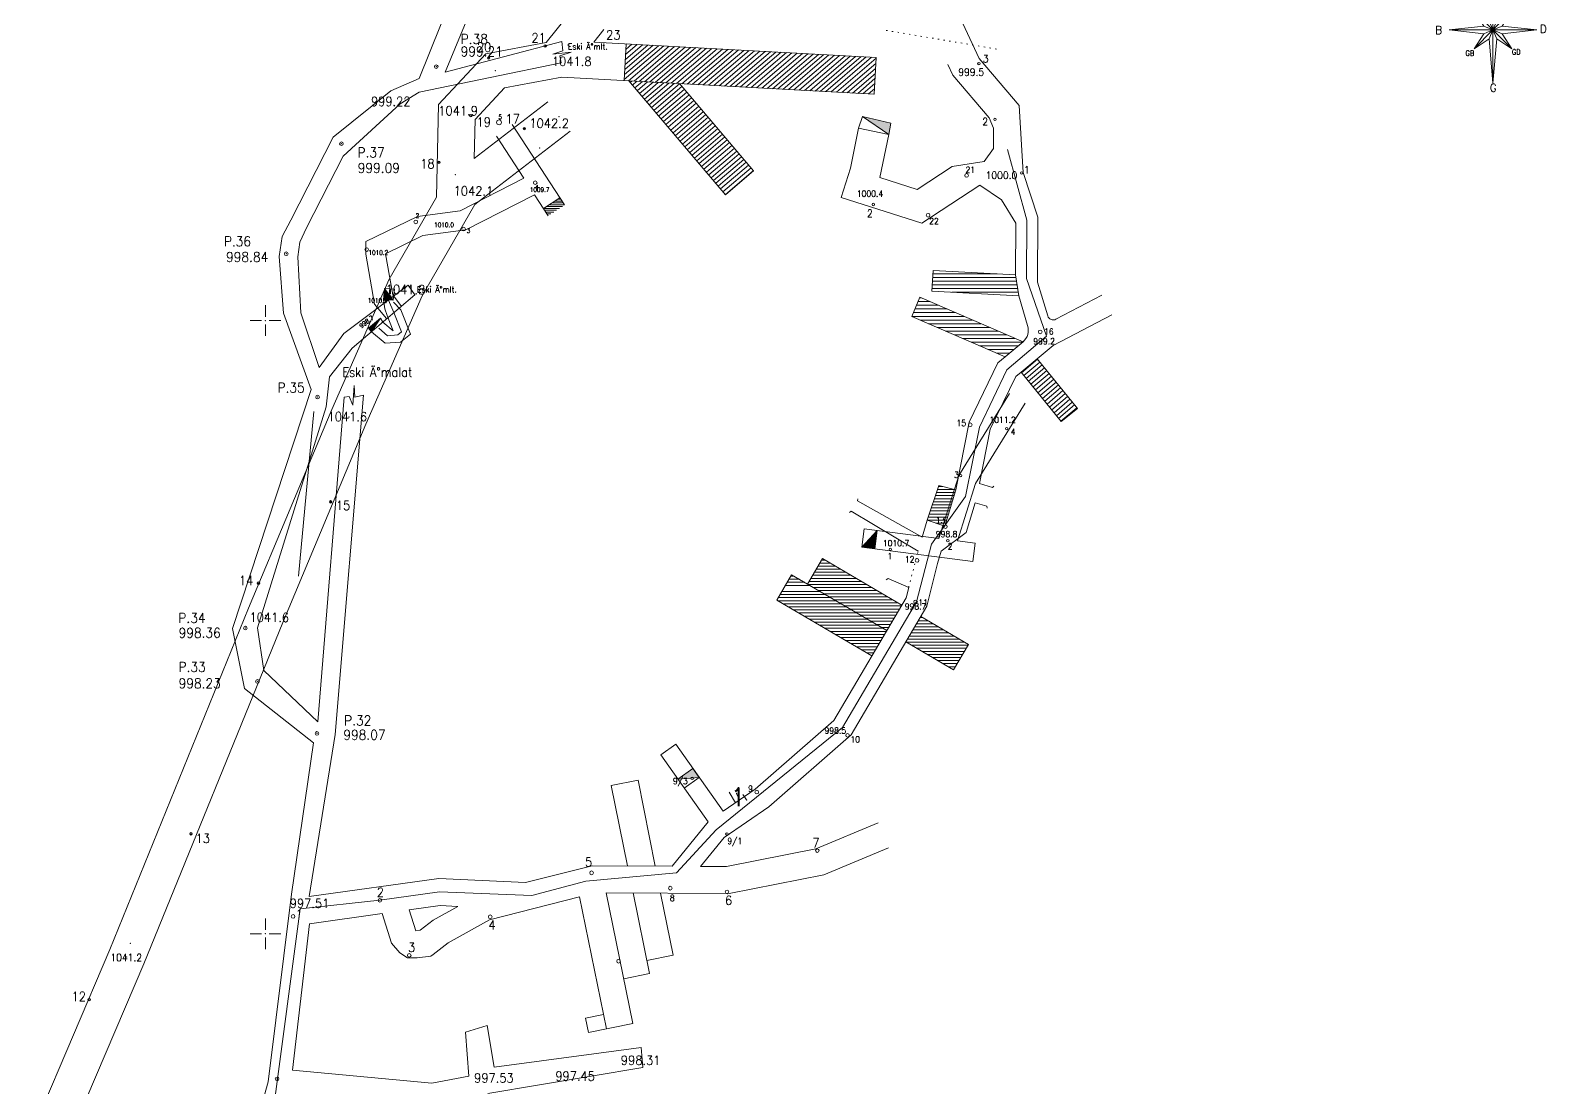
# Model space of a CAD drawing. Header units: millimetres. Extents: x 628903 to 629101, y 4089470 to 4089820.
# Drawn here: x 628930.8 to 629054.4, y 4089687.4 to 4089773.7 of the extents above; entities that cross this region are included whole.
import ezdxf

# ---------------------------------------------------------------- set-up
doc = ezdxf.new("R2010")
doc.units = ezdxf.units.MM
doc.layers.get('0').update_dxf_attribs({"color": 5, "lineweight": 0})
for name, color, linetype, lineweight in [('D_YOL', 7, 'Continuous', 0), ('G_1009', 17, 'Continuous', 0), ('G_1010', 150, 'Continuous', 0), ('G_1040', 96, 'Continuous', 0), ('G_1040_POL', 3, 'Continuous', 0), ('G_995', 7, 'Continuous', 0), ('G_995DOGR', 7, 'Continuous', 0), ('G_997', 136, 'Continuous', 0), ('GEOFENCE', 3, 'Continuous', 0), ('P_DTY', 7, 'Continuous', 0)]:
    doc.layers.add(name, color=color, linetype=linetype, lineweight=lineweight)
doc.styles.add('textstyle100', font='standard')
doc.styles.add('textstyle101', font='standard')
doc.styles.add('textstyle102', font='standard')
doc.styles.add('textstyle103', font='standard')
doc.styles.add('textstyle104', font='standard')
doc.styles.add('textstyle105', font='standard')
doc.styles.add('textstyle106', font='standard')
doc.styles.add('textstyle107', font='standard')
doc.styles.add('textstyle108', font='standard')
doc.styles.add('textstyle109', font='standard')
doc.styles.add('textstyle110', font='standard')
doc.styles.add('textstyle111', font='standard')
doc.styles.add('textstyle112', font='standard')
doc.styles.add('textstyle113', font='standard')
doc.styles.add('textstyle115', font='standard')
doc.styles.add('textstyle116', font='standard')
doc.styles.add('textstyle117', font='standard')
doc.styles.add('textstyle118', font='standard')
doc.styles.add('textstyle119', font='standard')
doc.styles.add('textstyle120', font='standard')
doc.styles.add('textstyle121', font='standard')
doc.styles.add('textstyle122', font='standard')
doc.styles.add('textstyle141', font='standard')
doc.styles.add('textstyle145', font='standard')
doc.styles.add('textstyle146', font='standard')
doc.styles.add('textstyle147', font='standard')
doc.styles.add('textstyle148', font='standard')
doc.styles.add('textstyle149', font='standard')
doc.styles.add('textstyle15', font='standard')
doc.styles.add('textstyle150', font='standard')
doc.styles.add('textstyle151', font='standard')
doc.styles.add('textstyle152', font='standard')
doc.styles.add('textstyle153', font='standard')
doc.styles.add('textstyle154', font='standard')
doc.styles.add('textstyle155', font='standard')
doc.styles.add('textstyle156', font='standard')
doc.styles.add('textstyle157', font='standard')
doc.styles.add('textstyle158', font='standard')
doc.styles.add('textstyle159', font='standard')
doc.styles.add('textstyle16', font='standard')
doc.styles.add('textstyle160', font='standard')
doc.styles.add('textstyle161', font='standard')
doc.styles.add('textstyle164', font='standard')
doc.styles.add('textstyle17', font='standard')
doc.styles.add('textstyle18', font='standard')
doc.styles.add('textstyle188', font='standard')
doc.styles.add('textstyle189', font='standard')
doc.styles.add('textstyle19', font='standard')
doc.styles.add('textstyle191', font='standard')
doc.styles.add('textstyle20', font='standard')
doc.styles.add('textstyle203', font='standard')
doc.styles.add('textstyle204', font='standard')
doc.styles.add('textstyle205', font='standard')
doc.styles.add('textstyle206', font='standard')
doc.styles.add('textstyle207', font='standard')
doc.styles.add('textstyle208', font='standard')
doc.styles.add('textstyle21', font='standard')
doc.styles.add('textstyle22', font='standard')
doc.styles.add('textstyle30', font='standard')
doc.styles.add('textstyle31', font='standard')
doc.styles.add('textstyle32', font='standard')
doc.styles.add('textstyle53', font='standard')
doc.styles.add('textstyle54', font='standard')
doc.styles.add('textstyle58', font='standard')
doc.styles.add('textstyle59', font='standard')
doc.styles.add('textstyle60', font='standard')
doc.styles.add('textstyle61', font='standard')
doc.styles.add('textstyle62', font='standard')
doc.styles.add('textstyle63', font='standard')
doc.styles.add('textstyle64', font='standard')
doc.styles.add('textstyle65', font='standard')
doc.styles.add('textstyle66', font='standard')
doc.styles.add('textstyle67', font='standard')
doc.styles.add('textstyle68', font='standard')
doc.styles.add('textstyle69', font='standard')
doc.styles.add('textstyle71', font='standard')
doc.styles.add('textstyle79', font='standard')
doc.styles.add('textstyle80', font='standard')
doc.styles.add('textstyle81', font='standard')
doc.styles.add('textstyle85', font='standard')
doc.styles.add('textstyle86', font='standard')
doc.styles.add('textstyle87', font='standard')
doc.styles.add('textstyle88', font='standard')
doc.styles.add('textstyle89', font='standard')
doc.styles.add('textstyle90', font='standard')
doc.styles.add('textstyle91', font='standard')
doc.styles.add('textstyle92', font='standard')
doc.styles.add('textstyle93', font='standard')
doc.styles.add('textstyle94', font='standard')
doc.styles.add('textstyle95', font='standard')
doc.styles.add('textstyle96', font='standard')
doc.styles.add('textstyle97', font='standard')
doc.styles.add('textstyle98', font='standard')
doc.styles.add('textstyle99', font='standard')

# ---------------------------------------------------------------- blocks, each defined once
blk = doc.blocks.new('240')
at = {"layer": 'P_DTY', "lineweight": 0}
for p, q in [((0, 1.25), (0, 0.3125)), ((-1.25, 0), (-0.3125, 0)), ((0.3125, 0), (1.25, 0)), ((0, -0.3125), (0, -1.25))]:
    blk.add_line(p, q, dxfattribs=at)
blk.add_point((0, 0), dxfattribs=at)
blk = doc.blocks.new('OK_1')
at = {"layer": 'P_DTY', "lineweight": 0}
for p, q in [((-31, 78), (-1, 439)), ((30, 78), (-1, 439)), ((-1, 4), (-1, 439)), ((-75, 35), (-154, 158)), ((-31, 78), (-154, 158)), ((-1, 4), (-154, 158)), ((-1, 4), (153, 158)), ((30, 78), (153, 158)), ((74, 35), (153, 158)), ((-358, 4), (-75, 35)), ((-75, -27), (-358, 4)), ((-358, 4), (-1, 4)), ((-154, -150), (-1, 4)), ((-1, 4), (-75, 35)), ((-75, -27), (-1, 4)), ((-1, 4), (-31, 78)), ((-31, -70), (-1, 4)), ((-1, 4), (30, 78)), ((-1, 4), (74, 35)), ((74, -27), (-1, 4)), ((30, -70), (-1, 4)), ((-1, 4), (356, 4)), ((-1, -431), (-1, 4)), ((153, -150), (-1, 4)), ((356, 4), (74, 35)), ((74, -27), (356, 4)), ((-154, -150), (-75, -27)), ((-154, -150), (-31, -70)), ((-1, -431), (-31, -70)), ((-1, -431), (30, -70)), ((153, -150), (30, -70)), ((153, -150), (74, -27))]:
    blk.add_line(p, q, dxfattribs=at)
for points in [[(-1, 439), (30, 78), (-1, 4), (-1, 439)], [(-154, 158), (-31, 78), (-1, 4), (-154, 158)], [(153, 158), (74, 35), (-1, 4), (153, 158)], [(-75, 35), (-1, 4), (-358, 4), (-75, 35)], [(-1, 4), (-154, -150), (-75, -27), (-1, 4)], [(-1, 4), (-1, -431), (-31, -70), (-1, 4)], [(-1, 4), (153, -150), (30, -70), (-1, 4)], [(-1, 4), (356, 4), (74, -27), (-1, 4)]]:
    blk.add_lwpolyline(points, close=True, dxfattribs=at)
for s, height, style, p in [('K', 130, 'textstyle15', (-62, 444)), ('KB', 43.5, 'textstyle21', (-220, 168)), ('KD', 43.5, 'textstyle22', (150, 169)), ('B', 65.2, 'textstyle17', (-470, -30)), ('D', 65.2, 'textstyle18', (383, -21)), ('GB', 43.5, 'textstyle20', (-225, -208)), ('GD', 43.5, 'textstyle19', (153, -198)), ('G', 65.2, 'textstyle16', (-25, -501))]:
    blk.add_text(s, height=height, dxfattribs=dict(at, style=style)).set_placement(p)

msp = doc.modelspace()

# ---------------------------------------------------------------- hatches: boundary and pattern name
at = {"layer": 'G_1009', "lineweight": 0}
msp.add_hatch(color=256, dxfattribs=at).paths.add_polyline_path([(628999.88, 4089732.88), (628999.68, 4089731.39), (628998.62, 4089731.53)], flags=0)
at = {"layer": 'G_1010', "lineweight": 0}
for points in [[(628959.7, 4089752.63), (628959.62, 4089751.69), (628960.41, 4089751.67)], [(628958.41, 4089749.39), (628958.65, 4089749.08), (628959.39, 4089750.19)]]:
    msp.add_hatch(color=256, dxfattribs=at).paths.add_polyline_path(points, flags=0)
at = {"layer": 'G_997', "lineweight": 0}
for points in [[(629000.81, 4089765.19), (629000.97, 4089766.09), (628998.67, 4089766.64)], [(628983.63, 4089712.62), (628984.85, 4089713.48), (628985.37, 4089712.75)]]:
    msp.add_hatch(color=256, dxfattribs=at).paths.add_polyline_path(points, flags=0)

# ---------------------------------------------------------------- linework, layer by layer
at = {"layer": 'D_YOL', "lineweight": 0}
msp.add_line((628952.71, 4089729.17), (628953.96, 4089742.6), dxfattribs=at)
at = {"layer": 'G_1009', "lineweight": 0}
for p, q in [((629010.66, 4089744.06), (629006.52, 4089737.36)), ((629011.94, 4089743.27), (629007.89, 4089736.73)), ((629006.52, 4089737.36), (629004.9, 4089732.22)), ((629007.89, 4089736.73), (629006.41, 4089732.03)), ((628998.62, 4089731.53), (628998.82, 4089733.02)), ((628998.82, 4089733.02), (629004.9, 4089732.22)), ((628998.62, 4089731.53), (629007.66, 4089730.35)), ((629006.41, 4089732.03), (629007.85, 4089731.84)), ((629007.85, 4089731.84), (629007.66, 4089730.35))]:
    msp.add_line(p, q, dxfattribs=at)
msp.add_lwpolyline([(628999.88, 4089732.88), (628999.68, 4089731.39), (628998.62, 4089731.53), (628999.88, 4089732.88)], close=True, dxfattribs=at)
for centre in [(629010.43, 4089741.19), (629006.67, 4089737.36), (629000.94, 4089731.35), (629005.63, 4089732.05)]:
    msp.add_circle(centre, 0.1, dxfattribs=at)
at = {"layer": 'G_1010', "lineweight": 0}
for p, q in [((628970.13, 4089765.98), (628974.39, 4089759.43)), ((628968.83, 4089765.05), (628971.06, 4089761.62)), ((628965.87, 4089758.95), (628971.06, 4089761.62)), ((628966.35, 4089757.4), (628971.94, 4089760.27)), ((628971.94, 4089760.27), (628973.05, 4089758.55)), ((628972.67, 4089759.14), (628974.01, 4089760.01)), ((628973.62, 4089759.75), (628974.18, 4089759.75)), ((628973.85, 4089759.9), (628974.08, 4089759.9)), ((628958.18, 4089756.44), (628962.39, 4089758.48)), ((628962.39, 4089758.48), (628965.87, 4089758.95)), ((628972.7, 4089759.15), (628973.97, 4089759.15)), ((628972.76, 4089759), (628973.74, 4089759)), ((628972.86, 4089758.85), (628973.51, 4089758.85)), ((628972.93, 4089759.3), (628974.21, 4089759.3)), ((628972.96, 4089758.7), (628973.28, 4089758.7)), ((628973.16, 4089759.45), (628974.38, 4089759.45)), ((628973.39, 4089759.6), (628974.28, 4089759.6)), ((628962.85, 4089756.93), (628966.35, 4089757.4)), ((628958.18, 4089755.43), (628958.18, 4089756.44)), ((628959.8, 4089755.45), (628962.85, 4089756.93)), ((628958.91, 4089751.33), (628958.18, 4089755.43)), ((628960.4, 4089752.1), (628959.8, 4089755.45)), ((628959.7, 4089752.63), (628960.52, 4089752.57)), ((628960.52, 4089752.57), (628960.41, 4089751.67)), ((628958.91, 4089751.33), (628959.88, 4089750.17)), ((628959.75, 4089750.97), (628959.62, 4089751.69)), ((628960.48, 4089750.65), (628960.03, 4089751.68)), ((628960.4, 4089752.1), (628961.09, 4089751.15)), ((628961.04, 4089750.88), (628960.45, 4089751.51)), ((628959.39, 4089750.19), (628959.58, 4089749.87)), ((628959.58, 4089749.87), (628960.43, 4089749.17)), ((628959.92, 4089750.43), (628959.75, 4089750.97)), ((628959.92, 4089750.43), (628960.43, 4089749.17)), ((628960.48, 4089750.65), (628961.11, 4089749.08)), ((628961.04, 4089750.88), (628961.84, 4089748.89)), ((628958.65, 4089749.08), (628959.78, 4089748.16)), ((628959.24, 4089749.38), (628959.97, 4089748.77)), ((628959.97, 4089748.77), (628960.79, 4089748.83)), ((628960.79, 4089748.83), (628961.11, 4089749.08)), ((628961.02, 4089748.25), (628961.84, 4089748.89)), ((628959.78, 4089748.16), (628961.02, 4089748.25))]:
    msp.add_line(p, q, dxfattribs=at)
for points in [[(628959.7, 4089752.63), (628959.62, 4089751.69), (628960.41, 4089751.67), (628959.7, 4089752.63)], [(628958.41, 4089749.39), (628958.65, 4089749.08), (628959.39, 4089750.19), (628958.41, 4089749.39)]]:
    msp.add_lwpolyline(points, close=True, dxfattribs=at)
for centre, radius in [((628969.05, 4089766.17), 0.2), ((628972, 4089761.25), 0.15), ((628962.26, 4089758.05), 0.15), ((628966.16, 4089757.46), 0.15), ((628958.26, 4089755.79), 0.15), ((628960.11, 4089751.91), 0.15)]:
    msp.add_circle(centre, radius, dxfattribs=at)
for p in [(628960.03, 4089751.68), (628960.48, 4089750.65)]:
    msp.add_point(p, dxfattribs=at)
at = {"layer": 'G_1040', "lineweight": 0}
for p, q in [((628972.9, 4089772.67), (628975.83, 4089776.35)), ((628976.77, 4089772.71), (628977.58, 4089773.74)), ((628967.98, 4089771.76), (628972.9, 4089772.67)), ((628976.77, 4089772.71), (628999.79, 4089771.46)), ((628979.42, 4089772.57), (628979.26, 4089769.57)), ((628964.12, 4089767.62), (628967.98, 4089771.76)), ((628999.62, 4089768.46), (628999.79, 4089771.46)), ((628969.5, 4089768.99), (628974.16, 4089769.85)), ((628974.16, 4089769.85), (628999.62, 4089768.46)), ((628979.64, 4089769.55), (628987.51, 4089760.27)), ((628967.09, 4089766.41), (628969.5, 4089768.99)), ((628983.76, 4089769.33), (628989.79, 4089762.21)), ((628963.95, 4089760.07), (628964.12, 4089767.62)), ((628967.02, 4089763.22), (628973.02, 4089767.83)), ((628967.02, 4089763.22), (628967.09, 4089766.41)), ((628967.07, 4089759.48), (628974.85, 4089765.45)), ((628987.51, 4089760.27), (628989.79, 4089762.21)), ((628960.1, 4089753.37), (628963.95, 4089760.07)), ((628962.78, 4089752.02), (628967.07, 4089759.48)), ((628955.43, 4089742.74), (628960.1, 4089753.37)), ((628958.18, 4089741.56), (628962.78, 4089752.02)), ((628948.64, 4089726.54), (628955.43, 4089742.74)), ((628951.42, 4089725.39), (628958.18, 4089741.56)), ((628937.33, 4089698.71), (628948.64, 4089726.54)), ((628940.09, 4089697.54), (628951.42, 4089725.39)), ((628930.84, 4089683.48), (628937.33, 4089698.71)), ((628933.61, 4089682.32), (628940.09, 4089697.54))]:
    msp.add_line(p, q, dxfattribs=at)
at = {"layer": 'G_1040', "color": 254, "lineweight": 0}
for p, q in [((628979.26, 4089769.65), (628982.48, 4089772.4)), ((628979.28, 4089770.06), (628982.05, 4089772.42)), ((628979.31, 4089770.48), (628981.62, 4089772.45)), ((628979.33, 4089770.89), (628981.18, 4089772.47)), ((628979.35, 4089771.3), (628980.75, 4089772.49)), ((628979.37, 4089771.72), (628980.31, 4089772.52)), ((628979.4, 4089772.13), (628979.88, 4089772.54)), ((628979.42, 4089772.54), (628979.44, 4089772.57)), ((628979.61, 4089769.55), (628982.92, 4089772.38)), ((628980.05, 4089769.53), (628983.35, 4089772.35)), ((628980.48, 4089769.51), (628983.79, 4089772.33)), ((628980.91, 4089769.48), (628984.22, 4089772.31)), ((628981.35, 4089769.46), (628984.65, 4089772.28)), ((628981.78, 4089769.43), (628985.09, 4089772.26)), ((628982.22, 4089769.41), (628985.52, 4089772.23)), ((628982.65, 4089769.39), (628985.96, 4089772.21)), ((628983.09, 4089769.36), (628986.39, 4089772.19)), ((628983.52, 4089769.34), (628986.83, 4089772.16)), ((628983.95, 4089769.32), (628987.26, 4089772.14)), ((628984.39, 4089769.29), (628987.69, 4089772.12)), ((628984.82, 4089769.27), (628988.13, 4089772.09)), ((628985.26, 4089769.24), (628988.56, 4089772.07)), ((628985.69, 4089769.22), (628989, 4089772.04)), ((628986.12, 4089769.2), (628989.43, 4089772.02)), ((628986.56, 4089769.17), (628989.87, 4089772)), ((628986.99, 4089769.15), (628990.3, 4089771.97)), ((628987.43, 4089769.13), (628990.73, 4089771.95)), ((628987.86, 4089769.1), (628991.17, 4089771.93)), ((628988.3, 4089769.08), (628991.6, 4089771.9)), ((628988.73, 4089769.06), (628992.04, 4089771.88)), ((628989.16, 4089769.03), (628992.47, 4089771.86)), ((628989.6, 4089769.01), (628992.9, 4089771.83)), ((628990.03, 4089768.98), (628993.34, 4089771.81)), ((628990.47, 4089768.96), (628993.77, 4089771.78)), ((628990.9, 4089768.94), (628994.21, 4089771.76)), ((628991.34, 4089768.91), (628994.64, 4089771.74)), ((628991.77, 4089768.89), (628995.08, 4089771.71)), ((628992.2, 4089768.87), (628995.51, 4089771.69)), ((628992.64, 4089768.84), (628995.94, 4089771.67)), ((628993.07, 4089768.82), (628996.38, 4089771.64)), ((628993.51, 4089768.79), (628996.81, 4089771.62)), ((628993.94, 4089768.77), (628997.25, 4089771.59)), ((628994.37, 4089768.75), (628997.68, 4089771.57)), ((628994.81, 4089768.72), (628998.11, 4089771.55)), ((628995.24, 4089768.7), (628998.55, 4089771.52)), ((628995.68, 4089768.68), (628998.98, 4089771.5)), ((628996.11, 4089768.65), (628999.42, 4089771.48)), ((628996.55, 4089768.63), (628999.78, 4089771.39)), ((628996.98, 4089768.61), (628999.76, 4089770.98)), ((628979.74, 4089769.43), (628979.86, 4089769.54)), ((628997.41, 4089768.58), (628999.74, 4089770.57)), ((628997.85, 4089768.56), (628999.72, 4089770.15)), ((628998.28, 4089768.53), (628999.69, 4089769.74)), ((628979.93, 4089769.2), (628980.29, 4089769.52)), ((628980.12, 4089768.98), (628980.73, 4089769.49)), ((628980.32, 4089768.75), (628981.16, 4089769.47)), ((628980.51, 4089768.52), (628981.6, 4089769.44)), ((628980.71, 4089768.29), (628982.03, 4089769.42)), ((628980.9, 4089768.06), (628982.47, 4089769.4)), ((628981.09, 4089767.83), (628982.9, 4089769.37)), ((628981.29, 4089767.6), (628983.33, 4089769.35)), ((628981.48, 4089767.37), (628983.76, 4089769.32)), ((628981.68, 4089767.15), (628983.96, 4089769.09)), ((628981.87, 4089766.92), (628984.15, 4089768.86)), ((628982.06, 4089766.69), (628984.35, 4089768.64)), ((628982.26, 4089766.46), (628984.54, 4089768.41)), ((628998.72, 4089768.51), (628999.67, 4089769.33)), ((628999.15, 4089768.49), (628999.65, 4089768.91)), ((628999.58, 4089768.46), (628999.63, 4089768.5)), ((628982.45, 4089766.23), (628984.73, 4089768.18)), ((628982.65, 4089766), (628984.93, 4089767.95)), ((628982.84, 4089765.77), (628985.12, 4089767.72)), ((628983.04, 4089765.54), (628985.32, 4089767.49)), ((628983.23, 4089765.31), (628985.51, 4089767.26)), ((628983.42, 4089765.09), (628985.7, 4089767.03)), ((628983.62, 4089764.86), (628985.9, 4089766.81)), ((628983.81, 4089764.63), (628986.09, 4089766.58)), ((628984.01, 4089764.4), (628986.29, 4089766.35)), ((628984.2, 4089764.17), (628986.48, 4089766.12)), ((628984.39, 4089763.94), (628986.67, 4089765.89)), ((628984.59, 4089763.71), (628986.87, 4089765.66)), ((628984.78, 4089763.48), (628987.06, 4089765.43)), ((628984.98, 4089763.26), (628987.26, 4089765.2)), ((628985.17, 4089763.03), (628987.45, 4089764.98)), ((628985.36, 4089762.8), (628987.64, 4089764.75)), ((628985.56, 4089762.57), (628987.84, 4089764.52)), ((628985.75, 4089762.34), (628988.03, 4089764.29)), ((628985.95, 4089762.11), (628988.23, 4089764.06)), ((628986.14, 4089761.88), (628988.42, 4089763.83)), ((628986.33, 4089761.65), (628988.62, 4089763.6)), ((628986.53, 4089761.43), (628988.81, 4089763.37)), ((628986.72, 4089761.2), (628989, 4089763.14)), ((628986.92, 4089760.97), (628989.2, 4089762.92)), ((628987.11, 4089760.74), (628989.39, 4089762.69)), ((628987.3, 4089760.51), (628989.59, 4089762.46)), ((628987.5, 4089760.28), (628989.78, 4089762.23))]:
    msp.add_line(p, q, dxfattribs=at)
at = {"layer": 'G_1040', "lineweight": 0}
for p in [(628974.67, 4089772.48), (628974.06, 4089771.36), (628968.74, 4089770.37), (628965.6, 4089767.02), (628973.93, 4089766.64), (628972.35, 4089764.07), (628965.49, 4089761.91), (628966.42, 4089760.41), (628961.44, 4089752.7), (628956.81, 4089742.15), (628950.03, 4089725.97), (628939, 4089699.23), (628938.71, 4089698.12)]:
    msp.add_point(p, dxfattribs=at)
at = {"layer": 'G_1040_POL', "lineweight": 0}
for centre in [(628972.81, 4089772.4), (628968.21, 4089771.41), (628966.75, 4089766.72), (628971.11, 4089765.65), (628964.15, 4089762.9), (628955.32, 4089735.22), (628949.44, 4089728.59), (628943.94, 4089708.15), (628935.64, 4089694.63)]:
    msp.add_circle(centre, 0.1, dxfattribs=at)
for p in [(628972.81, 4089772.4), (628968.21, 4089771.41), (628966.75, 4089766.72), (628971.11, 4089765.65), (628964.15, 4089762.9), (628955.32, 4089735.22), (628949.44, 4089728.59), (628943.94, 4089708.15), (628935.64, 4089694.63)]:
    msp.add_point(p, dxfattribs=at)
at = {"layer": 'G_995', "lineweight": 0}
for p, q in [((628962.53, 4089769.75), (628968.25, 4089783.87)), ((628969.79, 4089782.64), (628964.65, 4089770.25)), ((628964.65, 4089770.25), (628974.16, 4089772.77)), ((628974.16, 4089772.77), (628974.26, 4089772)), ((628974.1, 4089771.02), (628962.53, 4089768.63)), ((628974.26, 4089772), (628973.44, 4089771.74)), ((628973.44, 4089771.74), (628974.93, 4089771.9)), ((628974.93, 4089771.9), (628974, 4089771.59)), ((628974, 4089771.59), (628974.1, 4089771.02)), ((628960.24, 4089768.75), (628962.53, 4089769.75)), ((628955.53, 4089764.96), (628960.24, 4089768.75)), ((628960.99, 4089767.67), (628962.53, 4089768.63)), ((628956.34, 4089763.42), (628960.99, 4089767.67)), ((628952.08, 4089758.19), (628955.53, 4089764.96)), ((628953.36, 4089757.58), (628956.34, 4089763.42)), ((628951.36, 4089756.86), (628952.08, 4089758.19)), ((628952.8, 4089756.41), (628953.36, 4089757.58)), ((628951.13, 4089755.24), (628951.36, 4089756.86)), ((628952.65, 4089755.2), (628952.8, 4089756.41)), ((628951.49, 4089750.61), (628951.13, 4089755.24)), ((628952.88, 4089750.64), (628952.65, 4089755.2)), ((628961.64, 4089752.9), (628956.4, 4089748.94)), ((628962.19, 4089752.09), (628961.64, 4089752.9)), ((628957.09, 4089747.76), (628962.19, 4089752.09)), ((628953.74, 4089744.39), (628951.49, 4089750.61)), ((628954.39, 4089746.17), (628952.88, 4089750.64)), ((628956.4, 4089748.94), (628954.39, 4089746.17)), ((628955.22, 4089745.42), (628957.09, 4089747.76)), ((628954.97, 4089742.98), (628955.22, 4089745.42)), ((628947.32, 4089724.9), (628953.74, 4089744.39)), ((628956.42, 4089743.77), (628954.27, 4089717.29)), ((628955.69, 4089716.24), (628958, 4089743.92)), ((628956.84, 4089743.82), (628956.42, 4089743.77)), ((628957.14, 4089743.1), (628956.84, 4089743.82)), ((628957.25, 4089744.7), (628957.14, 4089743.1)), ((628957.3, 4089743.77), (628957.25, 4089744.7)), ((628958, 4089743.92), (628957.3, 4089743.77)), ((628949.37, 4089724.94), (628954.97, 4089742.98)), ((628948.29, 4089719.99), (628947.32, 4089724.9)), ((628949.89, 4089721.48), (628949.37, 4089724.94)), ((628949.89, 4089721.48), (628954.27, 4089717.29)), ((628953.93, 4089715.58), (628948.29, 4089719.99)), ((628952.12, 4089703.23), (628953.93, 4089715.58)), ((628955.69, 4089716.24), (628953.56, 4089703.04)), ((628950.23, 4089687.94), (628952.12, 4089703.23)), ((628952.21, 4089688.87), (628953.59, 4089700.82)), ((628968.09, 4089692.51), (628966.31, 4089691.99)), ((628966.31, 4089691.99), (628966.58, 4089688.39)), ((628968.65, 4089689.12), (628968.09, 4089692.51)), ((628980.63, 4089690.72), (628968.65, 4089689.12)), ((628980.78, 4089689.09), (628980.63, 4089690.72)), ((628963.56, 4089687.83), (628952.21, 4089688.87)), ((628966.58, 4089688.39), (628963.56, 4089687.83)), ((628968.13, 4089686.98), (628980.78, 4089689.09)), ((628946.26, 4089673.48), (628950.23, 4089687.94))]:
    msp.add_line(p, q, dxfattribs=at)
for centre in [(628963.93, 4089770.71), (628956.2, 4089764.43), (628951.7, 4089755.45), (628954.26, 4089743.76), (628948.37, 4089724.93), (628949.36, 4089720.58), (628954.21, 4089716.34), (628950.96, 4089688.17)]:
    msp.add_circle(centre, 0.15, dxfattribs=at)
for p in [(628963.93, 4089770.71), (628956.2, 4089764.43), (628951.7, 4089755.45), (628954.26, 4089743.76), (628948.37, 4089724.93), (628949.36, 4089720.58), (628954.21, 4089716.34), (628950.96, 4089688.17)]:
    msp.add_point(p, dxfattribs=at)
at = {"layer": 'G_995DOGR', "lineweight": 0}
for p, q in [((629000.7, 4089773.65), (629000.6, 4089773.67)), ((629001.17, 4089773.58), (629001.07, 4089773.59)), ((629001.63, 4089773.5), (629001.54, 4089773.51)), ((629002.1, 4089773.42), (629002, 4089773.43)), ((629002.57, 4089773.34), (629002.47, 4089773.35)), ((629003.04, 4089773.26), (629002.94, 4089773.28)), ((629003.51, 4089773.18), (629003.41, 4089773.2)), ((629003.98, 4089773.1), (629003.88, 4089773.12)), ((629004.45, 4089773.02), (629004.35, 4089773.04)), ((629004.91, 4089772.94), (629004.81, 4089772.96)), ((629005.38, 4089772.86), (629005.28, 4089772.88)), ((629005.85, 4089772.78), (629005.75, 4089772.8)), ((629006.32, 4089772.7), (629006.22, 4089772.72)), ((629006.79, 4089772.63), (629006.69, 4089772.64)), ((629007.26, 4089772.55), (629007.16, 4089772.56)), ((629007.72, 4089772.47), (629007.62, 4089772.48)), ((629008.19, 4089772.39), (629008.09, 4089772.4)), ((629008.66, 4089772.31), (629008.56, 4089772.33)), ((629009.13, 4089772.23), (629009.03, 4089772.25)), ((629009.6, 4089772.15), (629009.5, 4089772.17))]:
    msp.add_line(p, q, dxfattribs=at)
at = {"layer": 'G_997', "lineweight": 0}
for p, q in [((629008.17, 4089771.38), (629006.27, 4089775.44)), ((629006.04, 4089770.02), (629005.64, 4089770.89)), ((629008.17, 4089771.38), (629011.43, 4089767.54)), ((629006.04, 4089770.02), (629008.99, 4089766.55)), ((629011.43, 4089767.54), (629011.67, 4089763.87)), ((628998.36, 4089765.69), (628998.67, 4089766.64)), ((629009.34, 4089765.69), (629008.99, 4089766.55)), ((628997.69, 4089762.43), (628998.36, 4089765.69)), ((628998.36, 4089765.69), (629000.81, 4089765.19)), ((629000.08, 4089761.66), (629000.81, 4089765.19)), ((629009.34, 4089764.04), (629009.34, 4089765.69)), ((629008.58, 4089762.98), (629009.34, 4089764.04)), ((629011.67, 4089763.87), (629011.78, 4089762.08)), ((628997.69, 4089762.43), (628996.93, 4089760.05)), ((629005.97, 4089762.56), (629003.13, 4089760.69)), ((629008.58, 4089762.98), (629005.97, 4089762.56)), ((629003.13, 4089760.69), (629000.08, 4089761.66)), ((629008.23, 4089761.05), (629003.5, 4089757.95)), ((629010.01, 4089759.86), (629008.23, 4089761.05)), ((629011.78, 4089762.08), (629012.96, 4089758.44)), ((629003.5, 4089757.95), (628996.93, 4089760.05)), ((629011.16, 4089757.94), (629010.01, 4089759.86)), ((629012.95, 4089753.15), (629012.96, 4089758.44)), ((629011.15, 4089753.73), (629011.16, 4089757.94)), ((629004.33, 4089752.41), (629004.42, 4089754.1)), ((629011.15, 4089753.73), (629004.42, 4089754.1)), ((629011.41, 4089752.02), (629011.15, 4089753.73)), ((629011.41, 4089752.02), (629004.33, 4089752.41)), ((629013.77, 4089750.39), (629012.95, 4089753.15)), ((629002.69, 4089750.35), (629003.36, 4089751.91)), ((629011.76, 4089748.27), (629003.36, 4089751.91)), ((629012.13, 4089749.6), (629011.41, 4089752.02)), ((629014.43, 4089750.11), (629018.17, 4089752.07)), ((629010.29, 4089747.05), (629002.69, 4089750.35)), ((629014.22, 4089747.97), (629019, 4089750.48)), ((629010.29, 4089747.05), (629011.76, 4089748.27)), ((629012.92, 4089746.88), (629014.22, 4089747.97)), ((629007.37, 4089741.71), (629009.71, 4089746.57)), ((629009.71, 4089746.57), (629010.29, 4089747.05)), ((629011.6, 4089745.81), (629012.92, 4089746.88)), ((629012.92, 4089746.88), (629016.19, 4089742.84)), ((629009.09, 4089741.14), (629011.16, 4089745.44)), ((629011.16, 4089745.44), (629011.6, 4089745.81)), ((629011.6, 4089745.81), (629014.87, 4089741.77)), ((629014.87, 4089741.77), (629016.19, 4089742.84)), ((629006.29, 4089736.19), (629007.37, 4089741.71)), ((629008.22, 4089736.71), (629009.09, 4089741.14)), ((629003.94, 4089733.72), (629004.89, 4089736.56)), ((629004.89, 4089736.56), (629006.29, 4089736.19)), ((629005.39, 4089733.23), (629006.29, 4089736.19)), ((629008.22, 4089736.71), (629009.27, 4089736.39)), ((629009.27, 4089736.39), (629009.39, 4089736.49)), ((628998.26, 4089735.31), (628998.28, 4089735.46)), ((629003.54, 4089732.34), (628998.26, 4089735.31)), ((629007.11, 4089732.71), (629007.85, 4089735.15)), ((629007.85, 4089735.15), (629008.81, 4089734.86)), ((628997.75, 4089734.45), (628997.61, 4089734.35)), ((629003.21, 4089731.21), (628997.75, 4089734.45)), ((629003.54, 4089732.34), (629003.94, 4089733.72)), ((629003.94, 4089733.72), (629005.39, 4089733.23)), ((629008.81, 4089734.86), (629008.83, 4089734.7)), ((629007.11, 4089732.71), (629005.08, 4089731.2)), ((628994.19, 4089728.52), (628995.4, 4089730.59)), ((629001.87, 4089726.79), (628995.4, 4089730.59)), ((629002.92, 4089730.08), (629002.94, 4089730.18)), ((629003.04, 4089730.54), (629003.06, 4089730.64)), ((629003.16, 4089731), (629003.18, 4089731.1)), ((629003.91, 4089726.71), (629004.79, 4089730.2)), ((629004.79, 4089730.2), (629005.08, 4089731.2)), ((628991.68, 4089727.21), (628992.89, 4089729.28)), ((629000.65, 4089724.73), (628992.89, 4089729.28)), ((629000.77, 4089728.97), (629000.61, 4089728.87)), ((629002.44, 4089728.24), (629000.77, 4089728.97)), ((629002.56, 4089728.7), (629002.58, 4089728.8)), ((629002.68, 4089729.16), (629002.7, 4089729.26)), ((629002.8, 4089729.62), (629002.82, 4089729.72)), ((629002.23, 4089727.4), (629002.44, 4089728.24)), ((629002.44, 4089728.24), (629002.46, 4089728.34)), ((628999.44, 4089722.66), (628991.68, 4089727.21)), ((628996.35, 4089717.39), (629002.23, 4089727.4)), ((628997.75, 4089716.23), (629003.91, 4089726.71)), ((629003, 4089727), (629002.62, 4089726.35)), ((629003.42, 4089725.88), (629007.3, 4089723.6)), ((629002.21, 4089723.81), (629006.09, 4089721.53)), ((629006.09, 4089721.53), (629007.3, 4089723.6)), ((628989.92, 4089711.78), (628996.35, 4089717.39)), ((628983.46, 4089715.45), (628982.23, 4089714.58)), ((628987.33, 4089709.99), (628983.46, 4089715.45)), ((628991.03, 4089710.35), (628997.75, 4089716.23)), ((628986.1, 4089709.12), (628982.23, 4089714.58)), ((628983.63, 4089712.62), (628984.85, 4089713.48)), ((628985.37, 4089712.75), (628984.14, 4089711.88)), ((628980.38, 4089712.53), (628978.19, 4089712.08)), ((628978.19, 4089712.08), (628979.53, 4089705.53)), ((628980.38, 4089712.53), (628981.78, 4089705.52)), ((628987.33, 4089709.99), (628989.92, 4089711.78)), ((628987.39, 4089707.85), (628991.03, 4089710.35)), ((628983.17, 4089705.51), (628986.1, 4089709.12)), ((628994.87, 4089706.92), (628999.94, 4089709.04)), ((628985.48, 4089705.5), (628987.39, 4089707.85)), ((628987.6, 4089705.49), (628994.87, 4089706.92)), ((628995.51, 4089704.81), (629000.79, 4089707.01)), ((628971.21, 4089704.17), (628976.64, 4089705.55)), ((628976.64, 4089705.55), (628983.17, 4089705.51)), ((628985.48, 4089705.5), (628987.6, 4089705.49)), ((628964.15, 4089704.51), (628953.56, 4089703.04)), ((628964.15, 4089704.51), (628971.21, 4089704.17)), ((628987.81, 4089703.29), (628995.51, 4089704.81)), ((628968.26, 4089701.15), (628975.6, 4089703.01)), ((628975.6, 4089703.01), (628977.81, 4089692.24)), ((628977.78, 4089703.34), (628987.81, 4089703.29)), ((628977.78, 4089703.34), (628979.96, 4089692.68)), ((628979.98, 4089703.33), (628981.32, 4089696.76)), ((628982.22, 4089703.32), (628983.23, 4089698.25)), ((628959.52, 4089701.65), (628953.59, 4089700.82)), ((628960.27, 4089699.24), (628959.52, 4089701.65)), ((628964.24, 4089702.3), (628961.72, 4089701.95)), ((628962.26, 4089700.25), (628961.72, 4089701.95)), ((628965.69, 4089702.23), (628963.67, 4089701.1)), ((628964.24, 4089702.3), (628965.69, 4089702.23)), ((628963.67, 4089701.1), (628962.63, 4089700.29)), ((628968.26, 4089701.15), (628964.89, 4089699.26)), ((628960.97, 4089698.44), (628960.27, 4089699.24)), ((628962.26, 4089700.25), (628962.63, 4089700.29)), ((628964.89, 4089699.26), (628963.68, 4089698.32)), ((628961.6, 4089698.05), (628960.97, 4089698.44)), ((628961.6, 4089698.05), (628962.38, 4089698.05)), ((628962.38, 4089698.05), (628963.49, 4089698.18)), ((628963.68, 4089698.32), (628963.49, 4089698.18)), ((628981.1, 4089697.82), (628983.23, 4089698.25)), ((628979.21, 4089696.33), (628981.32, 4089696.76)), ((628976.1, 4089693.11), (628977.57, 4089693.41)), ((628976.1, 4089693.11), (628976.34, 4089691.94)), ((628976.34, 4089691.94), (628979.96, 4089692.68))]:
    msp.add_line(p, q, dxfattribs=at)
at = {"layer": 'G_997', "color": 254, "lineweight": 0}
for p, q in [((629004.39, 4089753.52), (629011.19, 4089753.52)), ((629004.4, 4089753.82), (629009.64, 4089753.82)), ((629004.34, 4089752.62), (629011.32, 4089752.62)), ((629004.35, 4089752.92), (629011.28, 4089752.92)), ((629004.37, 4089753.22), (629011.23, 4089753.22)), ((629005.95, 4089752.32), (629011.37, 4089752.32)), ((629003.08, 4089751.25), (629004.88, 4089751.25)), ((629003.21, 4089751.55), (629004.18, 4089751.55)), ((629003.34, 4089751.85), (629003.49, 4089751.85)), ((629002.69, 4089750.35), (629006.95, 4089750.35)), ((629002.82, 4089750.65), (629006.26, 4089750.65)), ((629002.95, 4089750.95), (629005.57, 4089750.95)), ((629003.37, 4089750.05), (629007.64, 4089750.05)), ((629004.06, 4089749.75), (629008.33, 4089749.75)), ((629004.75, 4089749.45), (629009.03, 4089749.45)), ((629005.44, 4089749.15), (629009.72, 4089749.15)), ((629006.14, 4089748.85), (629010.41, 4089748.85)), ((629006.83, 4089748.55), (629011.1, 4089748.55)), ((629007.52, 4089748.25), (629011.74, 4089748.25)), ((629008.21, 4089747.95), (629011.38, 4089747.95)), ((629008.9, 4089747.65), (629011.01, 4089747.65)), ((629009.6, 4089747.35), (629010.65, 4089747.35)), ((629011.64, 4089745.75), (629012.94, 4089746.86)), ((629011.83, 4089745.52), (629013.12, 4089746.62)), ((629012.02, 4089745.29), (629013.31, 4089746.39)), ((629012.21, 4089745.05), (629013.5, 4089746.16)), ((629012.4, 4089744.82), (629013.69, 4089745.92)), ((629012.59, 4089744.59), (629013.88, 4089745.69)), ((629012.78, 4089744.35), (629014.07, 4089745.46)), ((629012.96, 4089744.12), (629014.26, 4089745.22)), ((629013.15, 4089743.89), (629014.45, 4089744.99)), ((629013.34, 4089743.65), (629014.64, 4089744.76)), ((629013.53, 4089743.42), (629014.82, 4089744.52)), ((629013.72, 4089743.19), (629015.01, 4089744.29)), ((629013.91, 4089742.95), (629015.2, 4089744.06)), ((629014.1, 4089742.72), (629015.39, 4089743.82)), ((629014.29, 4089742.49), (629015.58, 4089743.59)), ((629014.48, 4089742.25), (629015.77, 4089743.36)), ((629014.66, 4089742.02), (629015.96, 4089743.13)), ((629014.85, 4089741.79), (629016.15, 4089742.89)), ((629004.78, 4089736.23), (629006.12, 4089736.23)), ((629004.86, 4089736.48), (629005.19, 4089736.48)), ((629004.36, 4089734.98), (629005.92, 4089734.98)), ((629004.45, 4089735.23), (629006, 4089735.23)), ((629004.53, 4089735.48), (629006.07, 4089735.48)), ((629004.61, 4089735.73), (629006.15, 4089735.73)), ((629004.7, 4089735.98), (629006.22, 4089735.98)), ((629003.94, 4089733.73), (629005.54, 4089733.73)), ((629004.03, 4089733.98), (629005.62, 4089733.98)), ((629004.11, 4089734.23), (629005.69, 4089734.23)), ((629004.19, 4089734.48), (629005.77, 4089734.48)), ((629004.28, 4089734.73), (629005.84, 4089734.73)), ((629004.64, 4089733.48), (629005.47, 4089733.48)), ((628995.19, 4089730.23), (628996.03, 4089730.23)), ((628995.33, 4089730.48), (628995.6, 4089730.48)), ((628992.67, 4089728.91), (628993.53, 4089728.91)), ((628992.82, 4089729.16), (628993.11, 4089729.16)), ((628994.45, 4089728.98), (628998.16, 4089728.98)), ((628994.6, 4089729.23), (628997.73, 4089729.23)), ((628994.75, 4089729.48), (628997.3, 4089729.48)), ((628994.89, 4089729.73), (628996.88, 4089729.73)), ((628995.04, 4089729.98), (628996.45, 4089729.98)), ((628991.94, 4089727.66), (628995.66, 4089727.66)), ((628992.08, 4089727.91), (628995.24, 4089727.91)), ((628992.38, 4089728.41), (628994.39, 4089728.41)), ((628992.52, 4089728.66), (628993.96, 4089728.66)), ((628994.27, 4089728.48), (628999.01, 4089728.48)), ((628994.3, 4089728.73), (628998.58, 4089728.73)), ((628994.69, 4089728.23), (628999.43, 4089728.23)), ((628995.12, 4089727.98), (628999.86, 4089727.98)), ((628995.54, 4089727.73), (629000.28, 4089727.73)), ((628991.77, 4089727.16), (628996.51, 4089727.16)), ((628991.79, 4089727.41), (628996.09, 4089727.41)), ((628992.2, 4089726.91), (628996.94, 4089726.91)), ((628992.63, 4089726.66), (628997.37, 4089726.66)), ((628993.05, 4089726.41), (628997.79, 4089726.41)), ((628995.97, 4089727.48), (629000.71, 4089727.48)), ((628996.4, 4089727.23), (629001.14, 4089727.23)), ((628996.82, 4089726.98), (629001.56, 4089726.98)), ((628997.25, 4089726.73), (629001.83, 4089726.73)), ((628997.67, 4089726.48), (629001.68, 4089726.48)), ((628993.48, 4089726.16), (628998.22, 4089726.16)), ((628993.9, 4089725.91), (628998.64, 4089725.91)), ((628994.33, 4089725.66), (628999.07, 4089725.66)), ((628994.76, 4089725.41), (628999.49, 4089725.41)), ((628995.18, 4089725.16), (628999.92, 4089725.16)), ((628998.1, 4089726.23), (629001.53, 4089726.23)), ((628998.52, 4089725.98), (629001.39, 4089725.98)), ((628998.95, 4089725.73), (629001.24, 4089725.73)), ((628999.38, 4089725.48), (629001.09, 4089725.48)), ((628999.8, 4089725.23), (629000.95, 4089725.23)), ((629003.07, 4089725.28), (629004.44, 4089725.28)), ((629003.22, 4089725.53), (629004.01, 4089725.53)), ((629003.36, 4089725.78), (629003.59, 4089725.78)), ((628995.61, 4089724.91), (629000.35, 4089724.91)), ((628996.03, 4089724.66), (629000.61, 4089724.66)), ((628996.46, 4089724.41), (629000.47, 4089724.41)), ((628996.88, 4089724.16), (629000.32, 4089724.16)), ((628997.31, 4089723.91), (629000.17, 4089723.91)), ((629000.23, 4089724.98), (629000.8, 4089724.98)), ((629002.34, 4089724.03), (629006.57, 4089724.03)), ((629002.48, 4089724.28), (629006.14, 4089724.28)), ((629002.63, 4089724.53), (629005.72, 4089724.53)), ((629002.78, 4089724.78), (629005.29, 4089724.78)), ((629002.92, 4089725.03), (629004.87, 4089725.03)), ((628997.74, 4089723.66), (629000.03, 4089723.66)), ((628998.16, 4089723.41), (628999.88, 4089723.41)), ((628998.59, 4089723.16), (628999.73, 4089723.16)), ((628999.01, 4089722.91), (628999.59, 4089722.91)), ((629002.25, 4089723.78), (629006.99, 4089723.78)), ((629002.68, 4089723.53), (629007.26, 4089723.53)), ((629003.11, 4089723.28), (629007.11, 4089723.28)), ((629003.53, 4089723.03), (629006.97, 4089723.03)), ((629003.96, 4089722.78), (629006.82, 4089722.78)), ((629004.38, 4089722.53), (629006.67, 4089722.53)), ((629004.81, 4089722.28), (629006.53, 4089722.28)), ((629005.23, 4089722.03), (629006.38, 4089722.03)), ((629005.66, 4089721.78), (629006.23, 4089721.78))]:
    msp.add_line(p, q, dxfattribs=at)
at = {"layer": 'G_997', "color": 34, "lineweight": 0}
for p, q in [((628988.33, 4089710.68), (628987.8, 4089711.54)), ((628988.64, 4089710.89), (628988.41, 4089711.44)), ((628988.64, 4089710.89), (628988.41, 4089711.44)), ((628989.05, 4089711.17), (628988.93, 4089711.35)), ((628989.22, 4089710.91), (628989.05, 4089711.17))]:
    msp.add_line(p, q, dxfattribs=at)
at = {"layer": 'G_997', "lineweight": 0}
for points in [[(629000.81, 4089765.19), (629000.97, 4089766.09), (628998.67, 4089766.64), (629000.81, 4089765.19)], [(628983.63, 4089712.62), (628984.85, 4089713.48), (628985.37, 4089712.75), (628983.63, 4089712.62)]]:
    msp.add_lwpolyline(points, close=True, dxfattribs=at)
for centre, radius in [((629008.16, 4089770.96), 0.1), ((629009.47, 4089766.41), 0.1), ((629011.64, 4089762.04), 0.1), ((629007.16, 4089761.84), 0.15), ((628999.56, 4089759.47), 0.1), ((629004.02, 4089758.59), 0.15), ((629013.16, 4089749.08), 0.15), ((629007.45, 4089741.51), 0.15), ((629005.43, 4089733.2), 0.15), ((629003.12, 4089730.45), 0.15), ((629003, 4089727.06), 0.15), ((628997.46, 4089716.18), 0.15), ((628984.79, 4089712.67), 0.1), ((628990.05, 4089711.55), 0.15), ((628987.62, 4089708.14), 0.1), ((628994.99, 4089706.78), 0.15), ((628976.59, 4089704.97), 0.15), ((628959.34, 4089702.73), 0.15), ((628983.01, 4089703.72), 0.15), ((628987.63, 4089703.42), 0.15), ((628952.26, 4089701.42), 0.15), ((628968.33, 4089701.39), 0.15), ((628961.73, 4089698.24), 0.15), ((628978.79, 4089697.76), 0.15)]:
    msp.add_circle(centre, radius, dxfattribs=at)
for centre, radius, start, end in [((629014.22, 4089750.52), 0.464, 196.6162, 297.6871), ((629010.89, 4089749.23), 1.3, 312.1708, 16.6172)]:
    msp.add_arc(centre, radius, start, end, dxfattribs=at)
for p in [(629003.21, 4089731.21), (629002.44, 4089728.24)]:
    msp.add_point(p, dxfattribs=at)
at = {"layer": 'G_997', "color": 34, "lineweight": 0}
for p in [(628988.41, 4089711.44), (628988.64, 4089710.89), (628989.05, 4089711.17), (628989.22, 4089710.91)]:
    msp.add_point(p, dxfattribs=at)
at = {"layer": 'GEOFENCE'}
for p, q in [((629012.06, 4089758.19), (629010.5, 4089763.96)), ((629012.05, 4089753.44), (629012.06, 4089758.19)), ((629013.66, 4089748.73), (629012.05, 4089753.44)), ((629010.43, 4089746), (629013.66, 4089748.73)), ((629008.2, 4089741.32), (629010.43, 4089746)), ((629007.07, 4089735.67), (629008.2, 4089741.32)), ((629004.31, 4089731.77), (629007.07, 4089735.67)), ((629003.07, 4089727.06), (629004.31, 4089731.77)), ((628997.05, 4089716.81), (629003.07, 4089727.06)), ((628986.74, 4089708.48), (628997.05, 4089716.81)), ((628983.51, 4089704.96), (628986.74, 4089708.48)), ((628971.73, 4089703.13), (628976.12, 4089704.28)), ((628976.12, 4089704.28), (628983.51, 4089704.96)), ((628959.34, 4089702.73), (628964.19, 4089703.41)), ((628964.19, 4089703.41), (628971.73, 4089703.13)), ((628950.69, 4089685.91), (628952.85, 4089702.03)), ((628952.85, 4089702.03), (628959.34, 4089702.73))]:
    msp.add_line(p, q, dxfattribs=at)

# ---------------------------------------------------------------- block references
at = {"xscale": 0.01, "yscale": 0.01}
msp.add_blockref('OK_1', (629050.07, 4089773.67), dxfattribs=at)
at = {"layer": 'P_DTY', "lineweight": 0}
for p in [(628950, 4089750), (628950, 4089700)]:
    msp.add_blockref('240', p, dxfattribs=at)

# ---------------------------------------------------------------- texts
at = {"layer": 'G_1009', "lineweight": 0}
for s, style, p in [('1011.2', 'textstyle208', (629009.02, 4089741.66)), ('4', 'textstyle206', (629010.75, 4089740.68)), ('3', 'textstyle205', (629006.13, 4089737.18)), ('1010.7', 'textstyle207', (629000.33, 4089731.6)), ('2', 'textstyle204', (629005.62, 4089731.35)), ('1', 'textstyle203', (629000.71, 4089730.55))]:
    msp.add_text(s, height=0.5, dxfattribs=dict(at, style=style)).set_placement(p)
at = {"layer": 'G_1010', "lineweight": 0}
for s, style, p in [('5', 'textstyle89', (628969, 4089766.43)), ('4', 'textstyle88', (628971.98, 4089760.67)), ('1009.7', 'textstyle93', (628971.55, 4089760.49)), ('2', 'textstyle86', (628962.25, 4089758.37)), ('1010.0', 'textstyle94', (628963.76, 4089757.62)), ('3', 'textstyle87', (628966.42, 4089757.15)), ('1010.2', 'textstyle90', (628958.4, 4089755.36)), ('1', 'textstyle85', (628960.05, 4089752.17)), ('1010.9', 'textstyle91', (628958.35, 4089751.45))]:
    msp.add_text(s, height=0.375, dxfattribs=dict(at, style=style)).set_placement(p)
at = {"layer": 'G_1010', "lineweight": 0, "style": 'textstyle92'}
msp.add_text('998.7', height=0.375, rotation=37.3332, dxfattribs=at).set_placement((628957.84, 4089749.36))
at = {"layer": 'G_1040', "lineweight": 0}
for s, style, p in [('1041.8', 'textstyle161', (628973.36, 4089770.77)), ('1041.9', 'textstyle160', (628964.1, 4089766.74))]:
    msp.add_text(s, height=0.75, dxfattribs=dict(at, style=style)).set_placement(p)
for s, height, style, p in [('1042.2', 0.75, 'textstyle149', (628971.52, 4089765.73)), ('1042.1', 0.75, 'textstyle148', (628965.35, 4089760.21)), ('1041.8', 0.75, 'textstyle147', (628959.81, 4089752.17)), ('1041.6', 0.75, 'textstyle146', (628955.07, 4089741.81)), ('1041.6', 0.75, 'textstyle145', (628948.71, 4089725.44)), ('1041.2', 0.6, 'textstyle141', (628937.37, 4089697.77))]:
    msp.add_text(s, height=height, rotation=359.6563, dxfattribs=dict(at, style=style)).set_placement(p)
at = {"layer": 'G_1040_POL', "lineweight": 0}
for s, style, p in [('21', 'textstyle159', (628971.69, 4089772.69)), ('20', 'textstyle158', (628967.25, 4089771.93)), ('19', 'textstyle157', (628967.21, 4089765.82)), ('17', 'textstyle154', (628969.57, 4089766.08)), ('18', 'textstyle156', (628962.62, 4089762.42)), ('15', 'textstyle153', (628955.75, 4089734.56)), ('14', 'textstyle152', (628947.84, 4089728.44)), ('13', 'textstyle151', (628944.32, 4089707.41)), ('12', 'textstyle150', (628934.2, 4089694.52))]:
    msp.add_text(s, height=0.75, rotation=359.6563, dxfattribs=dict(at, style=style)).set_placement(p)
at = {"layer": 'G_1040_POL', "lineweight": 0, "style": 'textstyle164'}
msp.add_text('23', height=0.75, dxfattribs=at).set_placement((628977.78, 4089772.92))
at = {"layer": 'G_995', "lineweight": 13}
for s, height, style, p in [('P.38', 0.8, 'textstyle71', (628965.92, 4089772.56)), ('999.21', 0.8, 'textstyle67', (628965.92, 4089771.55)), ('Eski Ä°mlt.', 0.5, 'textstyle32', (628974.65, 4089772.1)), ('999.22', 0.75, 'textstyle66', (628958.61, 4089767.5)), ('P.37', 0.8, 'textstyle69', (628957.51, 4089763.31)), ('999.09', 0.8, 'textstyle64', (628957.53, 4089762.05)), ('P.36', 0.8, 'textstyle68', (628946.62, 4089756.06)), ('998.84', 0.8, 'textstyle61', (628946.8, 4089754.79)), ('Eski Ä°mlt.', 0.5, 'textstyle31', (628962.35, 4089752.29)), ('Eski Ä°malat', 0.75, 'textstyle30', (628956.27, 4089745.42)), ('P.35', 0.8, 'textstyle65', (628950.99, 4089744.14)), ('P.34', 0.8, 'textstyle63', (628942.91, 4089725.35)), ('998.36', 0.8, 'textstyle62', (628942.93, 4089724.14)), ('P.33', 0.8, 'textstyle60', (628942.92, 4089721.36)), ('998.23', 0.8, 'textstyle59', (628942.93, 4089720.02)), ('P.32', 0.8, 'textstyle58', (628956.42, 4089716.99)), ('998.07', 0.8, 'textstyle54', (628956.36, 4089715.82)), ('997.51', 0.75, 'textstyle53', (628951.99, 4089702.11)), ('998.31', 0.75, 'textstyle81', (628978.98, 4089689.31)), ('997.53', 0.75, 'textstyle79', (628967.02, 4089687.87)), ('997.45', 0.75, 'textstyle80', (628973.64, 4089688.02))]:
    msp.add_text(s, height=height, dxfattribs=dict(at, style=style)).set_placement(p)
at = {"layer": 'G_997', "lineweight": 0}
for s, height, style, p in [('3', 0.6, 'textstyle120', (629008.48, 4089771.06)), ('999.5', 0.6, 'textstyle122', (629006.48, 4089769.97)), ('2', 0.6, 'textstyle119', (629008.44, 4089765.93)), ('21', 0.5, 'textstyle115', (629007.07, 4089762.05)), ('1000.0', 0.6, 'textstyle121', (629008.71, 4089761.55)), ('1', 0.6, 'textstyle118', (629011.83, 4089761.99)), ('1000.4', 0.5, 'textstyle117', (628998.21, 4089760.1)), ('2', 0.6, 'textstyle155', (628999.04, 4089758.45)), ('22', 0.5, 'textstyle116', (629004.11, 4089757.86)), ('999.2', 0.5, 'textstyle113', (629012.6, 4089748.07)), ('16', 0.5, 'textstyle109', (629013.47, 4089748.86)), ('15', 0.5, 'textstyle108', (629006.34, 4089741.4)), ('13', 0.5, 'textstyle107', (629004.65, 4089733.48)), ('998.8', 0.5, 'textstyle112', (629004.65, 4089732.34)), ('12', 0.5, 'textstyle106', (629002.13, 4089730.28)), ('998.7', 0.5, 'textstyle111', (629002.12, 4089726.44)), ('11', 0.5, 'textstyle105', (629003.22, 4089726.76)), ('998.5', 0.5, 'textstyle110', (628995.58, 4089716.32)), ('10', 0.5, 'textstyle104', (628997.69, 4089715.6)), ('9/3', 0.5, 'textstyle189', (628983.22, 4089712.2)), ('9', 0.5, 'textstyle103', (628989.35, 4089711.58)), ('9/1', 0.5, 'textstyle188', (628987.66, 4089707.32)), ('7', 0.75, 'textstyle101', (628994.58, 4089707.04)), ('5', 0.75, 'textstyle99', (628976.05, 4089705.48)), ('2', 0.75, 'textstyle96', (628959.09, 4089703)), ('8', 0.5, 'textstyle102', (628982.97, 4089702.67)), ('6', 0.75, 'textstyle100', (628987.46, 4089702.35)), ('4', 0.75, 'textstyle98', (628968.19, 4089700.34)), ('3', 0.75, 'textstyle97', (628961.63, 4089698.52))]:
    msp.add_text(s, height=height, dxfattribs=dict(at, style=style)).set_placement(p)
at = {"layer": 'G_997', "color": 34, "lineweight": 0, "style": 'textstyle191'}
msp.add_text('1', height=1.5, dxfattribs=at).set_placement((628987.93, 4089710.41))
at = {"layer": 'G_997', "lineweight": 0, "style": 'textstyle95'}
msp.add_text('1', height=0.75, rotation=353.997, dxfattribs=at).set_placement((628952.4, 4089701.25))

doc.saveas('drawing.dxf')
